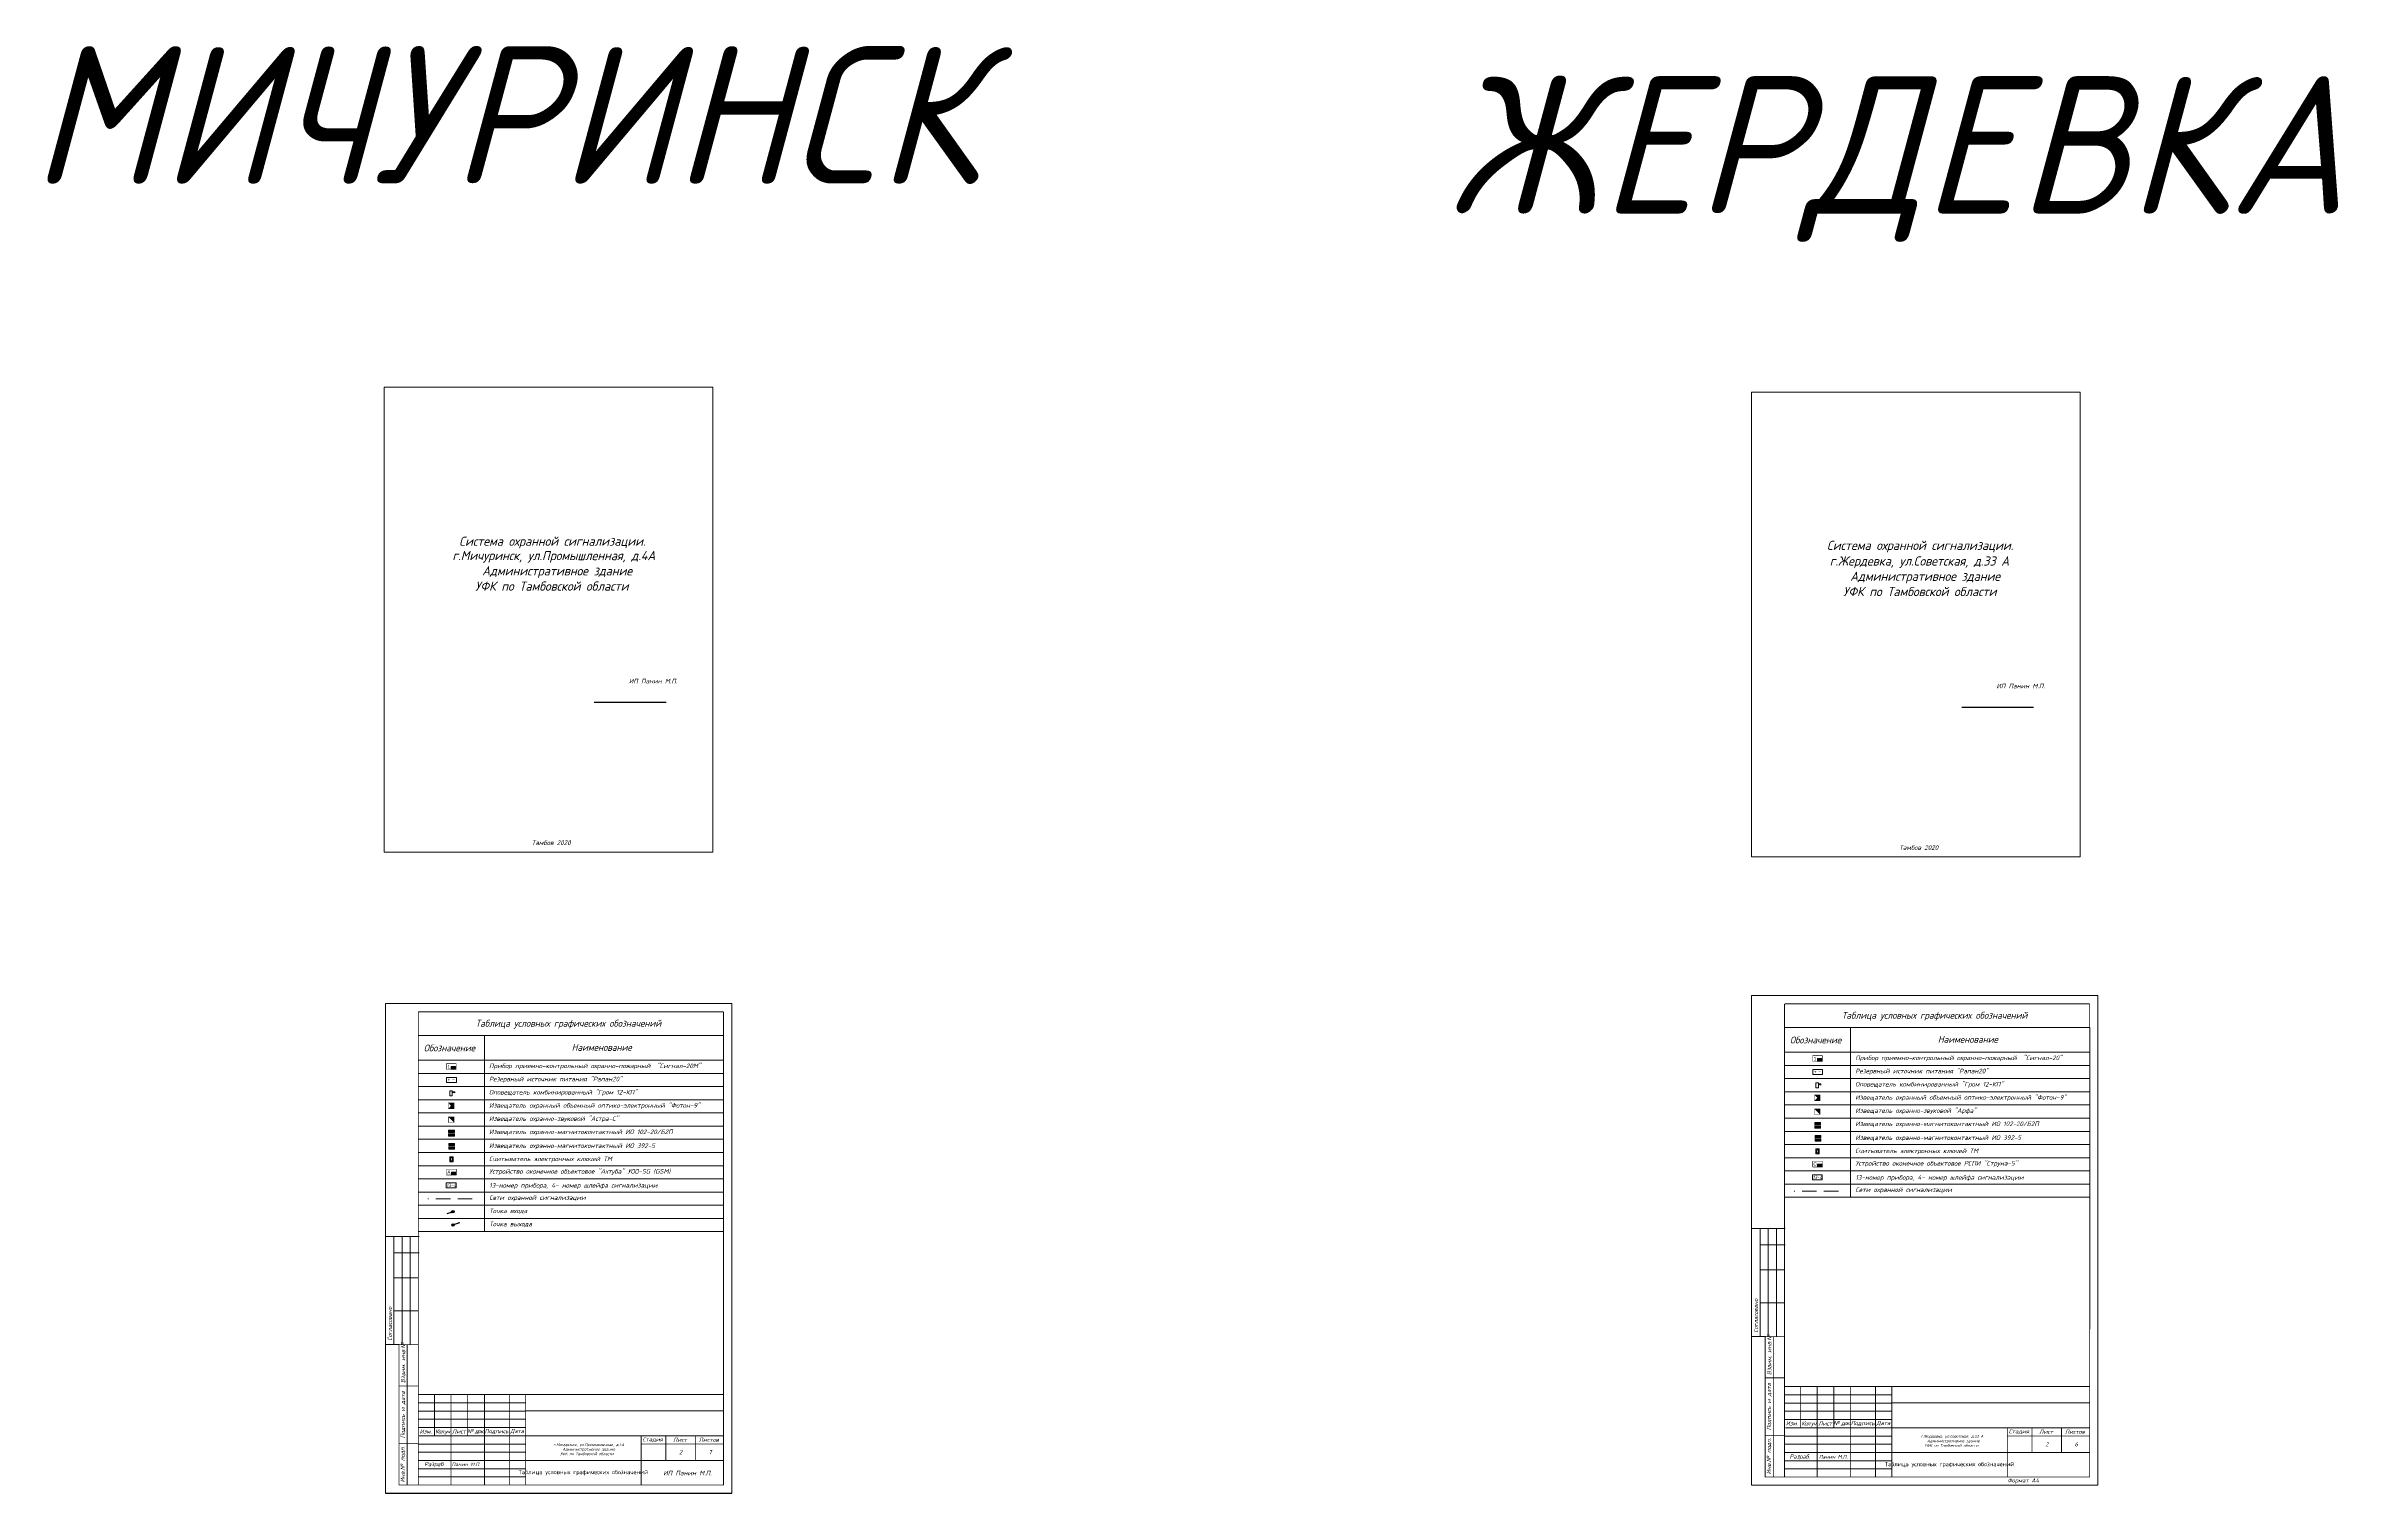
# Model space of a CAD drawing. Header units: inches. Extents: x -24 to 3888, y 393 to 1828.
# Drawn here: x 2131 to 2632, y 1512 to 1828 of the extents above; entities that cross this region are included whole.
import ezdxf

# ---------------------------------------------------------------- set-up
doc = ezdxf.new("R2010")
doc.units = ezdxf.units.IN
doc.header["$MEASUREMENT"] = 0
for name, pattern in [('Caddy_Solid', [0]), ('HIDDEN2', [4.7625, 3.175, -1.5875]), ('НЕВИДИМАЯ', [9.525, 6.35, -3.175])]:
    doc.linetypes.add(name, pattern=pattern)
doc.layers.get('0').transparency = 0.7
for name, color, linetype in [('BLK_12_THHN', 9, 'Continuous'), ('DESC', 7, 'Continuous'), ('LINK', 9, 'Continuous')]:
    doc.layers.add(name, color=color, linetype=linetype)
doc.styles.get("Standard").update_dxf_attribs({"font": 'GOST_Common Italic_0.ttf'})

# ---------------------------------------------------------------- blocks, each defined once
blk = doc.blocks.new('Объем')
at = {"const_width": 0.2}
blk.add_lwpolyline([(0, 0), (0, 3), (3, 3), (3, 0)], close=True, dxfattribs=at)
for points in [[(0.2, 2.9), (0.2, 0.1)], [(0.4, 2.9), (0.4, 0.1)], [(0.6, 2.9), (0.6, 0.1)], [(0.8, 2.9), (0.8, 0.1)], [(1, 2.9), (1, 0.1)], [(1.2, 2.9), (1.2, 0.1)], [(1.4, 1.5), (2.8, 3)], [(1.4, 2.9), (1.4, 0.1)], [(1.4, 1.5), (2.8, 0)], [(1.6, 2.9), (1.6, 1.8)], [(1.6, 0.1), (1.6, 1.2)], [(1.7, 0.1), (1.7, 1.1)], [(1.8, 2.9), (1.8, 1.9)], [(1.9, 2.9), (1.9, 2.2)], [(1.9, 0.1), (1.9, 0.9)], [(2.1, 2.9), (2.1, 2.3)], [(2.1, 0.1), (2.1, 0.7)], [(2.3, 2.9), (2.3, 2.5)], [(2.3, 0.1), (2.3, 0.5)], [(2.5, 2.9), (2.5, 2.7)], [(2.5, 0.1), (2.5, 0.3)]]:
    blk.add_lwpolyline(points, dxfattribs=at)
blk = doc.blocks.new('Звуковой')
blk.add_lwpolyline([(0.1, 2.9, 0, 4, 0), (1.5, 1.5, 4, 4, 0)], format="xyseb")
at = {"const_width": 0.2}
blk.add_lwpolyline([(0, 0), (0, 3), (3, 3), (3, 0)], close=True, dxfattribs=at)

msp = doc.modelspace()

# ---------------------------------------------------------------- hatches: boundary and pattern name
at = {"layer": 'BLK_12_THHN'}
h = msp.add_hatch(color=0, dxfattribs=at)
h.dxf.hatch_style = 1
h.paths.add_polyline_path([(2220.14, 1572.96), (2219.97, 1572.9), (2220, 1572.82)])
h.paths.add_polyline_path([(2219.95, 1572.98), (2219.97, 1572.9), (2220.14, 1572.96)])
h = msp.add_hatch(color=0, dxfattribs=at)
h.dxf.hatch_style = 1
h.paths.add_polyline_path([(2220.63, 1573.03, 1), (2220.13, 1573.03, 1)])
h = msp.add_hatch(color=0, dxfattribs=at)
h.dxf.hatch_style = 1
h.paths.add_polyline_path([(2220.63, 1570.15, 1), (2220.13, 1570.15, 1)])
h = msp.add_hatch(color=0, dxfattribs=at)
h.dxf.hatch_style = 1
h.paths.add_polyline_path([(2221.78, 1570.62), (2221.6, 1570.56), (2221.63, 1570.48)])
h.paths.add_polyline_path([(2221.58, 1570.64), (2221.6, 1570.56), (2221.78, 1570.62)])
at = {"layer": 'DESC'}
for points in [[(2219.97, 1604.73), (2219.97, 1604.1), (2221.05, 1604.1), (2221.05, 1604.73)], [(2518.27, 1606.48), (2518.27, 1605.85), (2519.35, 1605.85), (2519.35, 1606.48)], [(2220, 1581.69), (2220, 1581.06), (2221.08, 1581.06), (2221.08, 1581.69)], [(2518.3, 1583.44), (2518.3, 1582.81), (2519.38, 1582.81), (2519.38, 1583.44)]]:
    msp.add_hatch(color=0, dxfattribs=at).paths.add_polyline_path(points)
at = {"layer": 'DESC', "lineweight": 15}
h = msp.add_hatch(color=0, dxfattribs=at)
h.dxf.hatch_style = 1
h.paths.add_polyline_path([(2517.69, 1591.76), (2517.69, 1591.29), (2518.95, 1591.29), (2518.95, 1591.76)])
h.paths.add_polyline_path([(2518.95, 1592.08), (2518.95, 1592.55), (2517.69, 1592.55), (2517.69, 1592.08)])
h = msp.add_hatch(color=0, dxfattribs=at)
h.dxf.hatch_style = 1
h.paths.add_polyline_path([(2219.39, 1590.01), (2219.39, 1589.55), (2220.65, 1589.55), (2220.65, 1590.01)])
h.paths.add_polyline_path([(2220.65, 1590.34), (2220.65, 1590.81), (2219.39, 1590.81), (2219.39, 1590.34)])
h = msp.add_hatch(color=0, dxfattribs=at)
h.dxf.hatch_style = 1
h.paths.add_polyline_path([(2219.44, 1587.17), (2219.44, 1586.71), (2220.7, 1586.71), (2220.7, 1587.17)])
h.paths.add_polyline_path([(2220.7, 1587.5), (2220.7, 1587.97), (2219.44, 1587.97), (2219.44, 1587.5)])
h = msp.add_hatch(color=0, dxfattribs=at)
h.dxf.hatch_style = 1
h.paths.add_polyline_path([(2517.74, 1588.92), (2517.74, 1588.45), (2519, 1588.45), (2519, 1588.92)])
h.paths.add_polyline_path([(2519, 1589.24), (2519, 1589.71), (2517.74, 1589.71), (2517.74, 1589.24)])

# ---------------------------------------------------------------- linework, layer by layer
at = {"layer": 'BLK_12_THHN', "color": 0}
for p, q in [((2220.14, 1572.96), (2219.03, 1572.58)), ((2220.14, 1572.96), (2219.95, 1572.98)), ((2220, 1572.82), (2219.95, 1572.98)), ((2220.14, 1572.96), (2220, 1572.82)), ((2221.78, 1570.62), (2220.66, 1570.24)), ((2221.78, 1570.62), (2221.58, 1570.64)), ((2221.63, 1570.48), (2221.58, 1570.64)), ((2205.6, 1511.57), (2281.2, 1511.57))]:
    msp.add_line(p, q, dxfattribs=at)
for centre in [(2220.38, 1573.03), (2220.38, 1570.15)]:
    msp.add_circle(centre, 0.249, dxfattribs=at)
at = {"layer": 'DESC', "linetype": 'Caddy_Solid', "lineweight": 15}
for p, q in [((2205.31, 1753.08), (2205.31, 1651.59)), ((2277.06, 1753.08), (2205.31, 1753.08)), ((2277.06, 1651.59), (2277.06, 1753.08)), ((2503.89, 1752), (2503.89, 1650.52)), ((2575.65, 1752), (2503.89, 1752)), ((2575.65, 1650.52), (2575.65, 1752)), ((2205.31, 1651.59), (2277.06, 1651.59)), ((2503.89, 1650.52), (2575.65, 1650.52))]:
    msp.add_line(p, q, dxfattribs=at)
at = {"layer": 'DESC', "color": 0, "lineweight": 15}
for p, q in [((2205.6, 1511.57), (2205.6, 1618.49)), ((2205.6, 1618.49), (2281.2, 1618.49)), ((2281.2, 1618.49), (2281.2, 1511.57)), ((2511.12, 1613.27), (2577.72, 1613.27)), ((2525.52, 1613.27), (2525.52, 1576.19)), ((2577.72, 1613.27), (2577.72, 1590.59)), ((2212.82, 1611.53), (2279.42, 1611.53)), ((2227.22, 1611.53), (2227.22, 1568.69)), ((2279.42, 1611.53), (2279.42, 1588.85)), ((2525.52, 1607.87), (2577.72, 1607.87)), ((2577.72, 1607.09), (2577.72, 1606.61)), ((2212.82, 1603.25), (2279.42, 1603.25)), ((2227.22, 1606.13), (2279.42, 1606.13)), ((2279.42, 1605.35), (2279.42, 1604.87)), ((2511.12, 1604.99), (2577.72, 1604.99)), ((2511.12, 1602.11), (2577.72, 1602.11)), ((2212.82, 1600.37), (2279.42, 1600.37)), ((2212.82, 1597.49), (2279.42, 1597.49)), ((2511.12, 1599.23), (2577.72, 1599.23)), ((2212.82, 1594.61), (2279.42, 1594.61)), ((2227.22, 1591.73), (2279.42, 1591.73)), ((2511.12, 1596.35), (2577.72, 1596.35)), ((2525.52, 1593.47), (2577.72, 1593.47)), ((2212.82, 1588.85), (2279.42, 1588.85)), ((2279.42, 1588.85), (2279.42, 1545.65)), ((2511.12, 1590.59), (2577.72, 1590.59)), ((2511.12, 1587.71), (2577.72, 1587.71)), ((2212.82, 1585.97), (2279.42, 1585.97)), ((2212.82, 1583.09), (2279.42, 1583.09)), ((2511.12, 1584.83), (2577.72, 1584.83)), ((2511.12, 1581.95), (2577.72, 1581.95)), ((2212.82, 1580.21), (2279.42, 1580.21)), ((2212.82, 1577.33), (2279.42, 1577.33)), ((2511.12, 1579.07), (2577.72, 1579.07)), ((2212.82, 1574.45), (2279.42, 1574.45)), ((2511.12, 1576.19), (2577.72, 1576.19)), ((2205.67, 1567.62), (2212.93, 1567.62)), ((2207.45, 1567.62), (2207.45, 1544.12)), ((2209.23, 1567.62), (2209.23, 1544.12)), ((2211, 1567.62), (2211, 1544.12)), ((2212.82, 1571.57), (2279.42, 1571.57)), ((2212.82, 1568.69), (2279.42, 1568.69)), ((2207.45, 1564.07), (2212.93, 1564.07)), ((2207.45, 1558.6), (2212.8, 1558.6)), ((2207.45, 1551.36), (2212.8, 1551.36)), ((2208.63, 1544.07), (2205.68, 1544.07)), ((2212.82, 1531.31), (2236.22, 1531.31)), ((2212.82, 1529.51), (2236.22, 1529.51)), ((2212.82, 1520.51), (2236.22, 1520.51)), ((2212.82, 1518.71), (2236.22, 1518.71)), ((2212.82, 1516.91), (2236.22, 1516.91)), ((2212.8, 1515.11), (2236.22, 1515.11))]:
    msp.add_line(p, q, dxfattribs=at)
at = {"layer": 'DESC', "lineweight": 15}
for p, q in [((2503.89, 1513.31), (2503.89, 1620.23)), ((2503.89, 1620.23), (2579.49, 1620.23)), ((2579.49, 1620.23), (2579.49, 1513.31)), ((2577.72, 1590.59), (2577.72, 1547.39)), ((2503.97, 1569.37), (2511.22, 1569.37)), ((2505.75, 1569.37), (2505.75, 1545.86)), ((2507.52, 1569.37), (2507.52, 1545.86)), ((2509.3, 1569.37), (2509.3, 1545.86)), ((2505.75, 1565.82), (2511.22, 1565.82)), ((2505.75, 1560.35), (2511.09, 1560.35)), ((2505.75, 1553.11), (2511.09, 1553.11)), ((2506.93, 1545.81), (2503.98, 1545.81)), ((2579.49, 1513.31), (2503.89, 1513.31))]:
    msp.add_line(p, q, dxfattribs=at)
at = {"layer": 'DESC', "color": 0, "linetype": 'HIDDEN2', "lineweight": 15}
for p, q in [((2522.86, 1577.56), (2513.16, 1577.56)), ((2224.56, 1575.82), (2214.86, 1575.82))]:
    msp.add_line(p, q, dxfattribs=at)
at = {"layer": 'DESC', "color": 7, "lineweight": 15}
for p, q in [((2511.12, 1533.05), (2534.52, 1533.05)), ((2511.12, 1531.25), (2534.52, 1531.25)), ((2511.12, 1522.25), (2534.52, 1522.25)), ((2511.09, 1516.85), (2534.52, 1516.85)), ((2511.12, 1520.45), (2534.52, 1520.45)), ((2511.12, 1518.65), (2534.52, 1518.65))]:
    msp.add_line(p, q, dxfattribs=at)
at = {"layer": 'DESC', "color": 0, "linetype": 'Continuous', "lineweight": 15}
for p, q in [((2212.89, 1527.71), (2236.25, 1527.71)), ((2212.89, 1522.27), (2236.15, 1522.27))]:
    msp.add_line(p, q, dxfattribs=at)
at = {"layer": 'DESC', "color": 7, "linetype": 'Continuous', "lineweight": 15}
for p, q in [((2511.18, 1529.46), (2534.55, 1529.46)), ((2511.18, 1524.02), (2534.45, 1524.02))]:
    msp.add_line(p, q, dxfattribs=at)
at = {"layer": 'DESC', "color": 0, "lineweight": 15}
msp.add_lwpolyline([(2279.4, 1616.69, 0.18, 0.18, 0), (2279.4, 1513.37, 0.18, 0.18, 0), (2208.56, 1513.37, 0.18, 0.18, 0), (2208.56, 1544.05, 0, 0, 0)], format="xyseb", dxfattribs=at)
for points, const_width in [([(2212.8, 1513.37), (2212.8, 1616.69)], 0.18), ([(2212.8, 1616.69), (2279.4, 1616.69)], 0.18), ([(2511.09, 1618.43), (2577.69, 1618.43)], 0.18), ([(2517.19, 1607.11), (2517.19, 1605.85)], 0.108), ([(2517.19, 1607.11), (2519.35, 1607.11), (2519.35, 1605.85), (2517.19, 1605.85)], 0.108), ([(2218.89, 1605.36), (2218.89, 1604.1)], 0.108), ([(2218.89, 1605.36), (2221.05, 1605.36), (2221.05, 1604.1), (2218.89, 1604.1)], 0.108), ([(2517.69, 1592.55), (2518.95, 1592.55), (2518.95, 1591.29), (2517.69, 1591.29), (2517.69, 1592.55)], 0.084), ([(2219.39, 1590.81), (2220.65, 1590.81), (2220.65, 1589.55), (2219.39, 1589.55), (2219.39, 1590.81)], 0.084), ([(2219.44, 1587.97), (2220.7, 1587.97), (2220.7, 1586.71), (2219.44, 1586.71), (2219.44, 1587.97)], 0.084), ([(2517.74, 1589.71), (2519, 1589.71), (2519, 1588.45), (2517.74, 1588.45), (2517.74, 1589.71)], 0.084), ([(2218.92, 1582.32), (2218.92, 1581.06)], 0.108), ([(2218.92, 1582.32), (2221.08, 1582.32), (2221.08, 1581.06), (2218.92, 1581.06)], 0.108), ([(2517.22, 1584.07), (2517.22, 1582.81)], 0.108), ([(2517.22, 1584.07), (2519.38, 1584.07), (2519.38, 1582.81), (2517.22, 1582.81)], 0.108), ([(2208.48, 1543.99), (2212.88, 1543.99)], 0.18), ([(2210.36, 1513.39), (2210.36, 1544.05)], 0.18), ([(2208.56, 1534.99), (2212.88, 1534.99)], 0.18), ([(2212.82, 1533.11), (2279.4, 1533.11)], 0.18), ([(2219.91, 1533.11), (2219.91, 1513.31)], 0.18), ([(2227.22, 1533.11), (2227.22, 1513.31)], 0.18), ([(2232.65, 1533.06), (2232.65, 1513.37)], 0.18), ([(2236.22, 1533.11), (2236.22, 1513.31)], 0.18), ([(2236.23, 1529.54), (2279.4, 1529.54)], 0.18), ([(2208.56, 1522.39), (2212.88, 1522.39)], 0.18), ([(2212.82, 1525.91), (2236.22, 1525.91)], 0.18), ([(2236.22, 1522.31), (2236.22, 1522.31)], 0.072), ([(2261.42, 1524.08), (2261.42, 1513.37)], 0.18), ([(2261.42, 1522.31), (2279.4, 1522.31)], 0.18), ([(2266.82, 1524.08), (2266.82, 1518.71)], 0.18), ([(2236.22, 1518.71), (2279.4, 1518.71)], 0.18)]:
    msp.add_lwpolyline(points, dxfattribs=dict(at, const_width=const_width))
at = {"layer": 'DESC', "lineweight": 15}
msp.add_lwpolyline([(2577.69, 1618.43, 0.18, 0.18, 0), (2577.69, 1515.11, 0.18, 0.18, 0), (2506.85, 1515.11, 0.18, 0.18, 0), (2506.85, 1545.79, 0, 0, 0)], format="xyseb", dxfattribs=at)
at = {"layer": 'DESC', "lineweight": 15, "const_width": 0.18}
for points in [[(2511.09, 1515.11), (2511.09, 1618.43)], [(2506.78, 1545.74), (2511.17, 1545.74)], [(2508.65, 1515.14), (2508.65, 1545.79)], [(2506.85, 1536.74), (2511.17, 1536.74)], [(2506.85, 1524.14), (2511.17, 1524.14)]]:
    msp.add_lwpolyline(points, dxfattribs=at)
at = {"layer": 'DESC', "color": 0, "lineweight": 15}
for points in [[(2525.52, 1607.87), (2511.09, 1607.87)], [(2227.22, 1606.13), (2212.8, 1606.13)], [(2221.05, 1604.73), (2219.97, 1604.73)], [(2219.97, 1604.73), (2219.97, 1604.1)], [(2219.97, 1604.1), (2219.97, 1604.1)], [(2519.35, 1606.48), (2518.27, 1606.48)], [(2518.27, 1606.48), (2518.27, 1605.85)], [(2518.27, 1605.85), (2518.27, 1605.85)], [(2219.64, 1599.45), (2219.64, 1598.37), (2220.18, 1598.37), (2220.18, 1599.45), (2219.64, 1599.45)], [(2220.18, 1599.24), (2220.72, 1599.24)], [(2220.18, 1599.24), (2220.18, 1599.06), (2220.72, 1598.97)], [(2220.72, 1599.24), (2220.72, 1598.97)], [(2517.94, 1601.19), (2517.94, 1600.11), (2518.48, 1600.11), (2518.48, 1601.19), (2517.94, 1601.19)], [(2518.48, 1600.98), (2519.02, 1600.98)], [(2518.48, 1600.98), (2518.48, 1600.8), (2519.02, 1600.71)], [(2519.02, 1600.98), (2519.02, 1600.71)], [(2227.22, 1591.73), (2212.8, 1591.73)], [(2525.52, 1593.47), (2511.09, 1593.47)], [(2517.95, 1586.76), (2518.67, 1586.76), (2518.67, 1585.68), (2517.95, 1585.68), (2517.95, 1586.76)], [(2219.65, 1585.02), (2220.37, 1585.02), (2220.37, 1583.94), (2219.65, 1583.94), (2219.65, 1585.02)], [(2219.83, 1584.84), (2220.19, 1584.84), (2220.19, 1584.12), (2219.83, 1584.12), (2219.83, 1584.84)], [(2221.08, 1581.69), (2220, 1581.69)], [(2220, 1581.69), (2220, 1581.06)], [(2518.13, 1586.58), (2518.49, 1586.58), (2518.49, 1585.86), (2518.13, 1585.86), (2518.13, 1586.58)], [(2518.3, 1585.69), (2518.3, 1585.69)], [(2519.38, 1583.44), (2518.3, 1583.44)], [(2518.3, 1583.44), (2518.3, 1582.81)], [(2518.3, 1582.81), (2518.3, 1582.81)], [(2218.88, 1579.31), (2221.04, 1579.31), (2221.04, 1578.23), (2218.88, 1578.23), (2218.88, 1579.31)], [(2220, 1581.06), (2220, 1581.06)], [(2517.17, 1581.06), (2519.33, 1581.06), (2519.33, 1579.98), (2517.17, 1579.98), (2517.17, 1581.06)]]:
    msp.add_lwpolyline(points, dxfattribs=at)
for points in [[(2218.93, 1601.25), (2221.09, 1601.25), (2221.09, 1602.33), (2218.93, 1602.33)], [(2517.23, 1603), (2519.39, 1603), (2519.39, 1604.08), (2517.23, 1604.08)], [(2517.69, 1592.55), (2518.95, 1592.55), (2518.95, 1592.08), (2517.69, 1592.08)], [(2518.95, 1591.29), (2517.69, 1591.29), (2517.69, 1591.76), (2518.95, 1591.76)], [(2219.39, 1590.81), (2220.65, 1590.81), (2220.65, 1590.34), (2219.39, 1590.34)], [(2220.65, 1589.55), (2219.39, 1589.55), (2219.39, 1590.01), (2220.65, 1590.01)], [(2219.44, 1587.97), (2220.7, 1587.97), (2220.7, 1587.5), (2219.44, 1587.5)], [(2220.7, 1586.71), (2219.44, 1586.71), (2219.44, 1587.17), (2220.7, 1587.17)], [(2517.74, 1589.71), (2519, 1589.71), (2519, 1589.24), (2517.74, 1589.24)], [(2519, 1588.45), (2517.74, 1588.45), (2517.74, 1588.92), (2519, 1588.92)]]:
    msp.add_lwpolyline(points, close=True, dxfattribs=at)
at = {"layer": 'DESC', "color": 0, "linetype": 'НЕВИДИМАЯ', "lineweight": 15, "const_width": 0.072}
for points in [[(2219.23, 1601.81), (2219.72, 1601.81)], [(2219.47, 1602.06), (2219.47, 1601.58)], [(2220.21, 1601.81), (2220.7, 1601.81)], [(2517.53, 1603.56), (2518.02, 1603.56)], [(2517.77, 1603.81), (2517.77, 1603.32)], [(2518.51, 1603.56), (2519, 1603.56)]]:
    msp.add_lwpolyline(points, dxfattribs=at)
at = {"layer": 'DESC', "color": 0, "linetype": 'Continuous', "lineweight": 15, "const_width": 0.18}
for points in [[(2216.3, 1524.2), (2216.3, 1533.11)], [(2223.54, 1524.1), (2223.54, 1533.11)], [(2212.95, 1524.1), (2279.4, 1524.1)], [(2273.28, 1524.1), (2273.28, 1518.71)]]:
    msp.add_lwpolyline(points, dxfattribs=at)
at = {"layer": 'DESC', "color": 7, "lineweight": 15}
for points, const_width in [([(2511.12, 1534.85), (2577.69, 1534.85)], 0.18), ([(2518.21, 1534.85), (2518.21, 1515.05)], 0.18), ([(2525.52, 1534.85), (2525.52, 1515.05)], 0.18), ([(2530.95, 1534.81), (2530.95, 1515.11)], 0.18), ([(2534.52, 1534.85), (2534.52, 1515.05)], 0.18), ([(2511.12, 1527.65), (2534.52, 1527.65)], 0.18), ([(2534.53, 1531.29), (2577.69, 1531.29)], 0.18), ([(2534.52, 1524.05), (2534.52, 1524.05)], 0.072), ([(2559.72, 1525.82), (2559.72, 1515.11)], 0.18), ([(2559.72, 1524.05), (2577.69, 1524.05)], 0.18), ([(2565.12, 1525.82), (2565.12, 1520.45)], 0.18), ([(2534.52, 1520.45), (2577.69, 1520.45)], 0.18)]:
    msp.add_lwpolyline(points, dxfattribs=dict(at, const_width=const_width))
at = {"layer": 'DESC', "color": 7, "linetype": 'Continuous', "lineweight": 15, "const_width": 0.18}
for points in [[(2514.6, 1525.95), (2514.6, 1534.85)], [(2521.84, 1525.84), (2521.84, 1534.85)], [(2511.25, 1525.84), (2577.69, 1525.84)]]:
    msp.add_lwpolyline(points, dxfattribs=at)
at = {"layer": 'DESC', "linetype": 'Continuous', "lineweight": 15, "const_width": 0.18}
msp.add_lwpolyline([(2571.57, 1525.84), (2571.57, 1520.45)], dxfattribs=at)
at = {"layer": 'LINK', "color": 0}
for p, q in [((2251.19, 1684.31), (2266.87, 1684.31)), ((2549.78, 1683.23), (2565.45, 1683.23))]:
    msp.add_line(p, q, dxfattribs=at)

# ---------------------------------------------------------------- block references
at = {"layer": 'DESC', "color": 0}
for name, p, xscale, yscale, zscale, rotation in [('Объем', (2220.57, 1595.53), -0.4199760000000505, 0.4199760000000061, 0.4199760000000001, 0.05815664228504325), ('Объем', (2518.87, 1597.28), -0.4199760000000507, 0.4199760000000061, 0.4199760000000001, 0.05815664228504325), ('Звуковой', (2219.33, 1593.76), 0.4199975999999516, 0.4199975999999516, 0.4199975999999516, 270), ('Звуковой', (2517.62, 1595.5), 0.4199975999999516, 0.4199975999999516, 0.4199975999999516, 270)]:
    msp.add_blockref(name, p, dxfattribs=dict(at, xscale=xscale, yscale=yscale, zscale=zscale, rotation=rotation))

# ---------------------------------------------------------------- texts
at = {"layer": 'DESC', "char_height": 30, "attachment_point": 1}
for s, insert in [('МИЧУРИНСК', (2128.26, 1827.56)), ('ЖЕРДЕВКА', (2437.46, 1821.03))]:
    msp.add_mtext_dynamic_manual_height_columns(s, width=202.8632, gutter_width=1, heights=[0], dxfattribs=dict(at, insert=insert))
at = {"layer": 'DESC', "color": 0, "lineweight": 15, "attachment_point": 1}
for s, width, heights, insert, char_height in [('\\pi6.88533;г.Мичуринск, ул.Промышленная, д.4А\\P\\pi12.16336; Административное здание \\P\\pi11.84291;УФК по Тамбовской области', 59.1919, [0], (2213.34, 1717.33), 2), ('Система охранной сигнализации.', 59.1919, [0], (2221.7, 1720.47), 2), ('Система охранной сигнализации.', 59.1919, [0], (2520.34, 1719.56), 2), ('\\pi8.92397;г.Жердевка, ул.Советская, д.33 А\\P\\pi12.16336; Административное здание \\P\\pi11.84291;УФК по Тамбовской области', 59.1919, [0], (2512.03, 1716.15), 2), ('\\pi4.80835;ИП Панин М.П.', 17.9743, [1.74], (2253.95, 1689.42), 1), ('\\pi4.80835;ИП Панин М.П.', 17.9743, [1.74], (2552.54, 1688.34), 1), ('Тамбов 2020', 59.1919, [0], (2237.53, 1654.13), 1), ('Тамбов 2020', 59.1919, [0], (2536.12, 1653.06), 1), ('Точка входа', 49.91, [0], (2228.26, 1573.73), 1), ('Точка выхода', 49.91, [0], (2228.26, 1570.85), 1), ('\\pi22.78276;г.Мичуринск, ул.Промышленная, д.4А\\P\\pi24.36617; Административное здание \\P\\pi24.27003;УФК по Тамбовской области', 59.1919, [0], (2219.49, 1522.46), 0.6), ('\\pi23.39435;г.Жердевка, ул.Советская, д.33 А\\P\\pi24.36617; Административное здание \\P\\pi24.27003;УФК по Тамбовской области', 59.1919, [0], (2517.42, 1524.29), 0.6), ('\\pi4.80835;ИП Панин М.П.', 17.9743, [1.74], (2261.45, 1516.46), 1)]:
    msp.add_mtext_dynamic_manual_height_columns(s, width=width, gutter_width=1, heights=heights, dxfattribs=dict(at, insert=insert, char_height=char_height))
at = {"layer": 'DESC', "color": 0, "attachment_point": 1}
for s, width, heights, insert, char_height in [('Таблица условных графических обозначений', 45.6025, [0.959], (2523.58, 1616.68), 1.5), ('Таблица условных графических обозначений', 45.6025, [0.959], (2225.28, 1614.94), 1.5), ('Обозначение', 14.4, [0], (2213.98, 1609.54), 1.5), ('Наименование', 14.4, [0], (2246.26, 1609.67), 1.5), ('Обозначение', 14.4, [0], (2512.27, 1611.29), 1.5), ('Прибор приемно-контрольный охранно-пожарный  "Сигнал-20"', 49.91, [0], (2526.52, 1607.14), 1), ('Наименование', 14.4, [0], (2544.56, 1611.42), 1.5), ('Прибор приемно-контрольный охранно-пожарный  "Сигнал-20М"', 49.91, [0], (2228.22, 1605.39), 1), ('Резервный источник питания "Рапан20"', 49.91, [0], (2228.22, 1602.51), 1), ('Резервный источник питания "Рапан20"', 49.91, [0], (2526.52, 1604.26), 1), ('Оповещатель комбинированный "Гром 12-КП"', 49.91, [0], (2228.22, 1599.63), 1), ('Извещатель охранный объемный оптико-электронный "Фотон-9"', 49.91, [0], (2228.22, 1596.75), 1), ('Оповещатель комбинированный "Гром 12-КП"', 49.91, [0], (2526.52, 1601.38), 1), ('Извещатель охранный объемный оптико-электронный "Фотон-9"', 49.91, [0], (2526.52, 1598.5), 1), ('Извещатель охранно-звуковой "Астра-С"', 49.91, [0], (2228.22, 1593.87), 1), ('Извещатель охранно-звуковой "{\\C256;Арфа"}', 49.91, [0], (2526.52, 1595.62), 1), ('Извещатель охранно-магнитоконтактный ИО 102-20/Б2П', 49.91, [0], (2526.52, 1592.74), 1), ('Извещатель охранно-магнитоконтактный ИО 102-20/Б2П', 49.91, [0], (2228.22, 1590.99), 1), ('Извещатель охранно-магнитоконтактный ИО 392-5', 49.91, [0], (2228.22, 1587.96), 1), ('Извещатель охранно-магнитоконтактный ИО 392-5', 49.91, [0], (2526.52, 1589.71), 1), ('Считыватель электронных ключей ТМ', 49.91, [0], (2526.52, 1586.83), 1), ('Устройство оконечное объектовое "Ахтуба" УОО-5G (GSM)', 49.91, [0], (2228.25, 1582.35), 1), ('Считыватель электронных ключей ТМ', 49.91, [0], (2228.22, 1585.08), 1), ('Устройство оконечное объектовое РСПИ "Струна-5"', 49.91, [0], (2526.55, 1584.1), 1), ('Сети охранной сигнализации', 49.91, [0], (2228.26, 1576.61), 1), ('13-номер прибора, 4- номер шлейфа сигнализации', 49.91, [0], (2228.25, 1579.29), 1), ('Сети охранной сигнализации', 49.91, [0], (2526.56, 1578.35), 1), ('13-номер прибора, 4- номер шлейфа сигнализации', 49.91, [0], (2526.55, 1581.03), 1)]:
    msp.add_mtext_dynamic_manual_height_columns(s, width=width, gutter_width=1, heights=heights, dxfattribs=dict(at, insert=insert, char_height=char_height))
at = {"layer": 'DESC', "color": 0, "attachment_point": 5}
for s, insert, char_height, width in [('{\\fArial|b0|i0|c204|p34;1}', (2517.73, 1606.48), 0.72, 1.08), ('{\\fArial|b0|i0|c204|p34;1}', (2219.43, 1604.73), 0.72, 1.08), ('{\\fArial|b0|i0|c204|p34;А}', (2219.46, 1581.69), 0.72, 1.08), ('{\\fArial|b0|i0|c204|p34;C}', (2517.76, 1583.44), 0.72, 1.08), ('13-4', (2219.96, 1578.77), 0.72, 2.16), ('13-4', (2518.25, 1580.52), 0.72, 2.16), ('Изм.', (2512.7, 1526.79), 0.9, 3.4805), ('{\\T0.85;Кол.уч}', (2516.34, 1526.68), 0.9, 3.6119), ('Лист', (2519.96, 1526.79), 0.9, 3.6273), ('{\\T0.85;№ док.}', (2523.61, 1526.79), 0.9, 3.6803), ('Подпись', (2528.15, 1526.79), 0.9, 5.4), ('Дата', (2532.65, 1526.79), 0.9, 3.6), ('Изм.', (2214.4, 1525.04), 0.9, 3.4805), ('{\\T0.85;Кол.уч}', (2218.04, 1524.94), 0.9, 3.6119), ('Лист', (2221.66, 1525.04), 0.9, 3.6273), ('{\\T0.85;№ док.}', (2225.31, 1525.04), 0.9, 3.6803), ('Подпись', (2229.85, 1525.04), 0.9, 5.4), ('Дата', (2234.35, 1525.04), 0.9, 3.6), ('Стадия', (2263.96, 1523.24), 0.9, 5.4), ('Лист', (2269.9, 1523.24), 0.9, 6.48), ('Листов', (2276.19, 1523.24), 0.9, 6.0943), ('Стадия', (2562.26, 1524.99), 0.9, 5.4), ('Лист', (2568.2, 1524.99), 0.9, 6.48), ('2', (2568.35, 1522.25), 0.9, 6.4543), ('Листов', (2574.48, 1524.99), 0.9, 6.0943), ('6', (2574.8, 1522.25), 0.9, 6.4543), ('{\\fGOST Common|b0|i0|c204|p34;Таблица условных графических обозначений}', (2248.82, 1516.04), 0.9, 25.2), ('2', (2270.05, 1520.51), 0.9, 6.4543), ('7', (2276.5, 1520.51), 0.9, 6.4543)]:
    msp.add_mtext(s, dxfattribs=dict(at, insert=insert, char_height=char_height, width=width))
at = {"layer": 'DESC', "char_height": 0.9, "rotation": 90}
for s, insert, width, attachment_point in [('Cогласовано', (2504.4, 1546.58), 10.814, 1), (' Взаим. инв.№', (2507.75, 1536.74), 16.5013, 4), ('Подпись и дата', (2507.75, 1530.44), 12.6, 5), ('Инв.№ подп.', (2507.73, 1519.64), 9, 5)]:
    msp.add_mtext(s, dxfattribs=dict(at, insert=insert, width=width, attachment_point=attachment_point))
at = {"layer": 'DESC', "color": 0, "char_height": 0.9, "rotation": 90}
for s, insert, width, attachment_point in [('Cогласовано', (2206.11, 1544.83), 10.814, 1), (' Взаим. инв.№', (2209.46, 1534.99), 16.5013, 4), ('Подпись и дата', (2209.46, 1528.69), 12.6, 5), ('Инв.№ подп.', (2209.43, 1517.89), 9, 5)]:
    msp.add_mtext(s, dxfattribs=dict(at, insert=insert, width=width, attachment_point=attachment_point))
at = {"layer": 'DESC', "color": 0, "lineweight": 15, "char_height": 0.9, "width": 7.0924, "attachment_point": 5}
for insert in [(2216.31, 1517.79), (2514.42, 1519.44)]:
    msp.add_mtext('Разраб.', dxfattribs=dict(at, insert=insert))
at = {"layer": 'DESC', "lineweight": 15, "char_height": 0.787, "width": 6.3, "attachment_point": 5}
for insert in [(2223.19, 1517.86), (2521.73, 1519.51)]:
    msp.add_mtext('Панин М.П.', dxfattribs=dict(at, insert=insert))
at = {"layer": 'DESC', "char_height": 0.9}
for s, insert, width, attachment_point in [('{\\fGOST Common|b0|i0|c204|p34;Таблица условных графических обозначений}', (2547.12, 1517.78), 25.2, 5), ('Формат А4', (2559.75, 1514.23), 9.0683, 4)]:
    msp.add_mtext(s, dxfattribs=dict(at, insert=insert, width=width, attachment_point=attachment_point))

doc.saveas('drawing.dxf')
